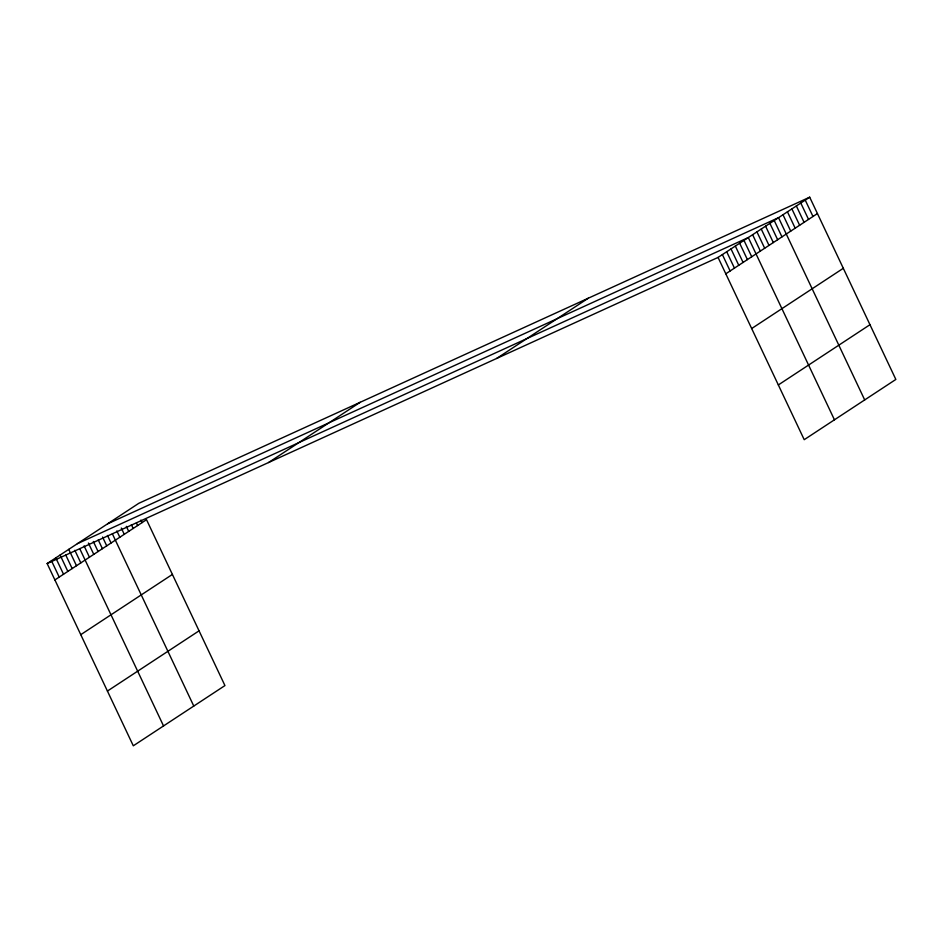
<?xml version="1.0" encoding="UTF-8"?>
<svg xmlns="http://www.w3.org/2000/svg" width="943" height="943" viewBox="0 0 943 943"><rect width="100%" height="100%" fill="white"/><g stroke="black" fill="none" stroke-linecap="round" stroke-linejoin="round"><path stroke-width="1.41" d="M54.883 579.933L146.519 519.687L224.941 685.573L133.305 745.807L47.15 563.56L138.786 503.314L809.695 197.193L895.85 379.44L804.214 439.686L718.059 257.427L809.695 197.193M268.555 462.541L360.191 402.296M496.666 358.458L588.302 298.212M80.768 634.674L172.404 574.428M725.804 273.8L817.44 213.554M107.419 691.066L199.056 630.832M751.677 328.541L843.313 268.295M778.34 384.944L869.976 324.698M107.632 523.801L778.541 217.668L864.696 399.926M77.385 543.675L748.306 237.553L834.449 419.8M47.15 563.56L718.059 257.427M805.251 200.116L812.984 216.489M800.796 203.04L808.54 219.413M796.352 205.963L804.084 222.336M791.896 208.898L799.629 225.259M787.44 211.821L795.185 228.194M782.996 214.745L790.729 231.118M774.227 220.509L781.959 236.882M769.901 223.35L777.645 239.722M765.586 226.19L773.319 242.563M761.26 229.031L769.005 245.404M756.946 231.872L764.679 248.245M752.62 234.713L760.364 251.086M743.98 240.394L751.724 256.767M739.666 243.235L747.398 259.596M735.34 246.076L743.084 262.437M731.025 248.917L738.758 265.278M726.699 251.746L734.444 268.118M722.385 254.586L730.118 270.959M140.884 520.088L142.075 522.611M136.429 523.023L137.619 525.534M131.383 524.685L133.175 528.469M126.338 526.359L128.72 531.392M121.293 528.021L124.264 534.316M116.838 530.944L119.82 537.239M112.394 533.868L193.775 706.048M107.478 535.447L111.05 543.003M102.563 537.038L106.724 545.844M98.237 539.879L102.41 548.685M93.322 541.459L98.084 551.525M88.406 543.038L93.77 554.366M84.092 545.879L89.444 557.207M79.766 548.72L163.54 725.933M74.851 550.299L80.803 562.888M68.745 549.356L76.489 565.729M65.621 554.72L72.163 568.57M60.104 555.038L67.849 571.411M55.79 557.879L63.523 574.252M51.464 560.72L59.209 577.092"/></g></svg>
